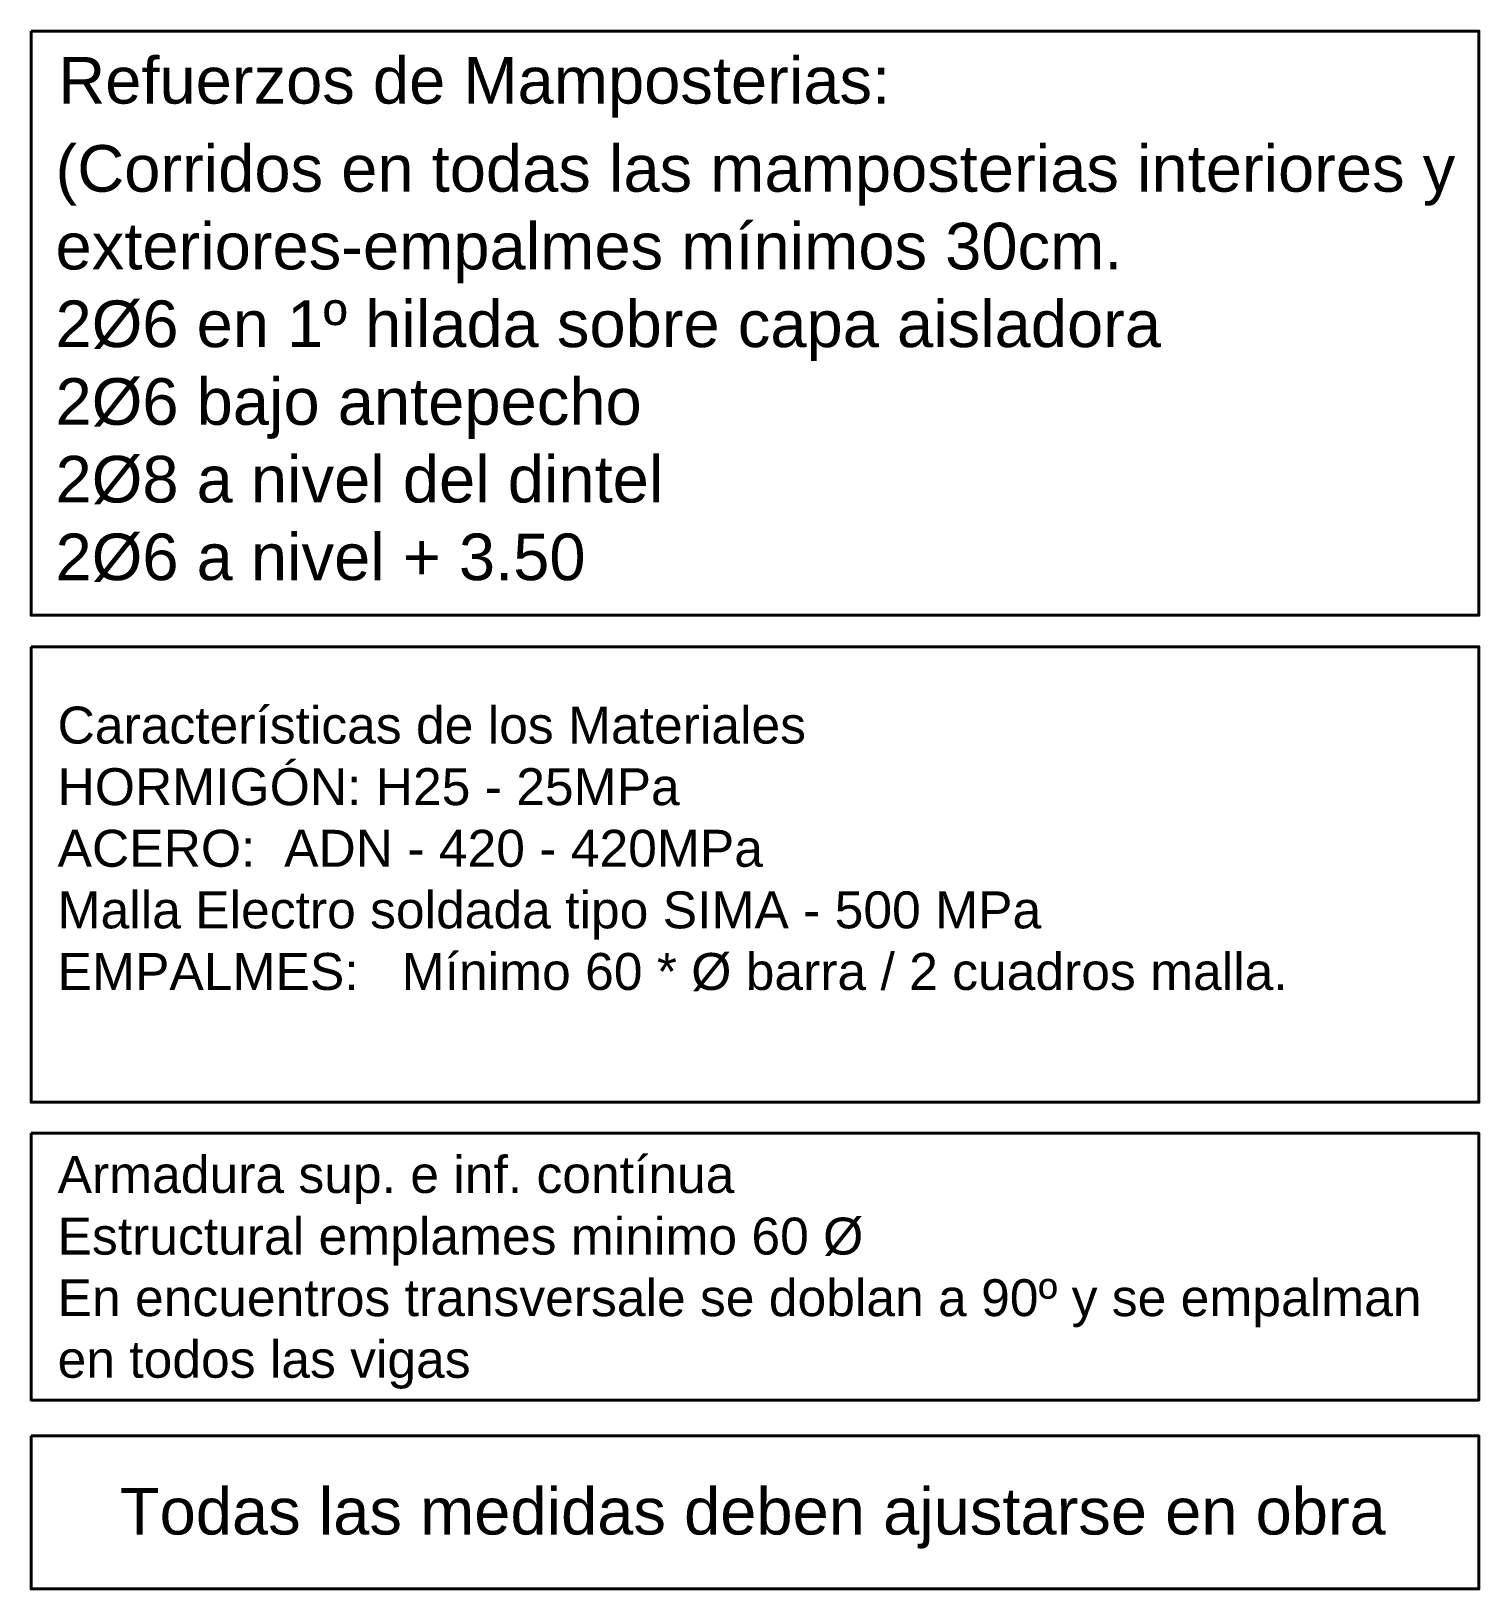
# Model space of a CAD drawing. Header units: millimetres. Extents: x 228 to 428, y 158 to 192.
# Drawn here: x 338.63 to 346.76, y 183.51 to 192.25 of the extents above; entities that cross this region are included whole.
import ezdxf
from ezdxf.enums import TextEntityAlignment as Align

# ---------------------------------------------------------------- set-up
doc = ezdxf.new("R2010")
doc.units = ezdxf.units.MM
doc.header["$LTSCALE"] = 0.1
doc.header["$MEASUREMENT"] = 0
doc.layers.add('Textos', color=2, linetype='Continuous')
doc.styles.add('ARIAL', font='arial.ttf', dxfattribs={"height": 0.18})

msp = doc.modelspace()

# ---------------------------------------------------------------- linework, layer by layer
at = {"layer": 'Textos', "lineweight": 40}
for points in [[(338.6298, 192.2498), (346.7555, 192.2498), (346.7555, 188.9726), (338.6298, 188.9726)], [(338.6298, 188.7962), (346.7555, 188.7962), (346.7555, 186.2398), (338.6298, 186.2398)], [(338.6298, 186.0665), (346.7555, 186.0665), (346.7555, 184.5689), (338.6298, 184.5689)], [(338.6298, 184.3685), (346.7555, 184.3685), (346.7555, 183.5101), (338.6298, 183.5101)]]:
    msp.add_lwpolyline(points, close=True, dxfattribs=at)

# ---------------------------------------------------------------- texts
at = {"layer": 'Textos', "style": 'ARIAL'}
msp.add_text('Refuerzos de Mamposterias:', height=0.2615, dxfattribs=at).set_placement((341.1164, 191.8434), align=Align.CENTER)
at = {"layer": 'Textos', "linetype": 'Continuous', "style": 'ARIAL'}
msp.add_text('Todas las medidas deben ajustarse en obra', height=0.26145, dxfattribs=at).set_placement((339.1277, 183.8149))
at = {"layer": 'Textos', "attachment_point": 1, "style": 'ARIAL'}
for s, insert, char_height, width in [('\\A1;(Corridos en todas las mamposterias interiores y exteriores-empalmes mínimos 30cm.\\P2%%C6 en 1º hilada sobre capa aisladora\\P2%%C6 bajo antepecho\\P2%%C8 a nivel del dintel\\P2%%C6 a nivel + 3.50', (338.7667, 191.6105), 0.2615, 7.85988), ('Características de los Materiales\\PHORMIGÓN: H25 - 25MPa\\PACERO:  ADN - 420 - 420MPa \\PMalla Electro soldada tipo SIMA - 500 MPa\\PEMPALMES:   Mínimo 60 * %%C barra / 2 cuadros malla.', (338.7782, 188.46), 0.207319, 7.8599), ('Armadura sup. e inf. contínua\\PEstructural emplames minimo 60 %%c\\PEn encuentros transversale se doblan a 90º y se empalman en todos las vigas', (338.7782, 185.9386), 0.207319, 7.8599)]:
    msp.add_mtext(s, dxfattribs=dict(at, insert=insert, char_height=char_height, width=width))

doc.saveas('drawing.dxf')
